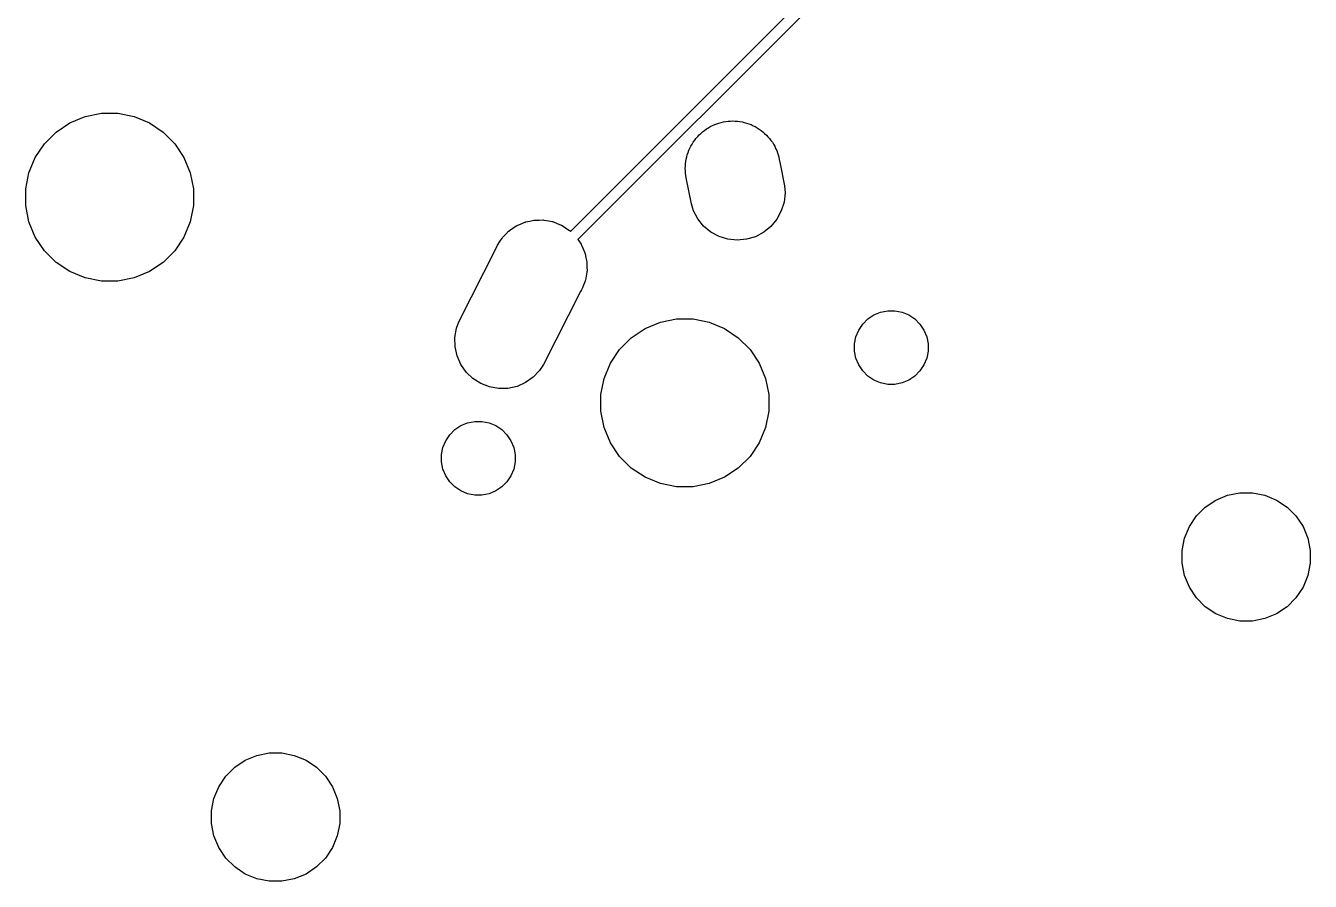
# Model space of a CAD drawing. Extents: x -662 to -203, y -195 to -58.
# Drawn here: x -363.64 to -333.12, y -195.25 to -174.94 of the extents above; entities that cross this region are included whole.
import ezdxf

# ---------------------------------------------------------------- set-up
doc = ezdxf.new("R2010")
doc.units = 0
doc.layers.add('BLACK', color=7, linetype='CONTINUOUS')

msp = doc.modelspace()

# ---------------------------------------------------------------- linework, layer by layer
at = {"layer": 'BLACK', "linetype": 'CONTINUOUS'}
for p, q in [((-350.693, -179.824), (-337.274, -166.405)), ((-337.062, -166.552), (-350.522, -180.012)), ((-362.229, -177.093), (-361.844, -177.017)), ((-361.844, -177.017), (-361.451, -177.017)), ((-361.451, -177.017), (-361.066, -177.093)), ((-362.919, -177.462), (-362.592, -177.244)), ((-362.592, -177.244), (-362.229, -177.093)), ((-361.066, -177.093), (-360.703, -177.244)), ((-360.703, -177.244), (-360.377, -177.462)), ((-347.419, -177.363), (-347.374, -177.333)), ((-347.374, -177.333), (-347.321, -177.311)), ((-347.321, -177.311), (-347.27, -177.284)), ((-347.27, -177.284), (-347.219, -177.269)), ((-347.219, -177.269), (-347.169, -177.248)), ((-347.169, -177.248), (-347.113, -177.237)), ((-347.113, -177.237), (-347.058, -177.221)), ((-347.058, -177.221), (-347.005, -177.216)), ((-347.005, -177.216), (-346.952, -177.205)), ((-346.952, -177.205), (-346.895, -177.205)), ((-346.895, -177.205), (-346.837, -177.2)), ((-346.837, -177.2), (-346.784, -177.205)), ((-346.784, -177.205), (-346.73, -177.205)), ((-346.73, -177.205), (-346.674, -177.216)), ((-346.674, -177.216), (-346.617, -177.222)), ((-346.617, -177.222), (-346.566, -177.238)), ((-346.566, -177.238), (-346.513, -177.248)), ((-346.513, -177.248), (-346.46, -177.27)), ((-346.46, -177.27), (-346.405, -177.287)), ((-346.405, -177.287), (-346.358, -177.313)), ((-346.358, -177.313), (-346.308, -177.333)), ((-346.308, -177.333), (-346.261, -177.365)), ((-363.196, -177.74), (-362.919, -177.462)), ((-360.377, -177.462), (-360.099, -177.74)), ((-347.745, -177.658), (-347.715, -177.613)), ((-347.715, -177.613), (-347.674, -177.572)), ((-347.674, -177.572), (-347.638, -177.528)), ((-347.638, -177.528), (-347.596, -177.494)), ((-347.596, -177.494), (-347.558, -177.456)), ((-347.558, -177.456), (-347.511, -177.424)), ((-347.511, -177.424), (-347.466, -177.388)), ((-347.466, -177.388), (-347.419, -177.363)), ((-346.261, -177.365), (-346.21, -177.392)), ((-346.21, -177.392), (-346.169, -177.427)), ((-346.169, -177.427), (-346.124, -177.456)), ((-346.124, -177.456), (-346.083, -177.497)), ((-346.083, -177.497), (-346.039, -177.534)), ((-346.039, -177.534), (-346.005, -177.575)), ((-346.005, -177.575), (-345.967, -177.613)), ((-345.967, -177.613), (-345.935, -177.661)), ((-363.415, -178.066), (-363.196, -177.74)), ((-360.099, -177.74), (-359.881, -178.066)), ((-347.923, -178.002), (-347.901, -177.949)), ((-347.901, -177.949), (-347.884, -177.894)), ((-347.884, -177.894), (-347.859, -177.847)), ((-347.859, -177.847), (-347.838, -177.797)), ((-347.838, -177.797), (-347.806, -177.75)), ((-347.806, -177.75), (-347.779, -177.699)), ((-347.779, -177.699), (-347.745, -177.658)), ((-345.935, -177.661), (-345.899, -177.705)), ((-345.899, -177.705), (-345.874, -177.753)), ((-345.874, -177.753), (-345.844, -177.797)), ((-345.844, -177.797), (-345.822, -177.85)), ((-345.822, -177.85), (-345.795, -177.901)), ((-345.795, -177.901), (-345.78, -177.953)), ((-345.78, -177.953), (-345.759, -178.002)), ((-363.565, -178.429), (-363.415, -178.066)), ((-359.881, -178.066), (-359.73, -178.429)), ((-347.966, -178.219), (-347.955, -178.163)), ((-347.966, -178.273), (-347.966, -178.219)), ((-347.955, -178.163), (-347.949, -178.106)), ((-347.949, -178.106), (-347.933, -178.055)), ((-347.933, -178.055), (-347.923, -178.002)), ((-345.759, -178.002), (-345.748, -178.058)), ((-345.748, -178.058), (-345.748, -178.06)), ((-345.748, -178.06), (-345.738, -178.112)), ((-345.738, -178.112), (-345.716, -178.219)), ((-345.716, -178.219), (-345.716, -178.221)), ((-345.716, -178.221), (-345.615, -178.739)), ((-363.642, -178.814), (-363.565, -178.429)), ((-359.73, -178.429), (-359.654, -178.814)), ((-347.972, -178.326), (-347.966, -178.273)), ((-347.966, -178.384), (-347.972, -178.326)), ((-347.966, -178.441), (-347.966, -178.384)), ((-347.945, -178.548), (-347.966, -178.441)), ((-347.823, -179.171), (-347.945, -178.548)), ((-363.642, -179.207), (-363.642, -178.814)), ((-359.654, -178.814), (-359.654, -179.207)), ((-345.615, -178.739), (-345.599, -178.905)), ((-347.776, -179.33), (-347.823, -179.171)), ((-345.622, -179.125), (-345.687, -179.337)), ((-345.599, -178.905), (-345.622, -179.125)), ((-363.565, -179.592), (-363.642, -179.207)), ((-359.654, -179.207), (-359.73, -179.592)), ((-347.672, -179.526), (-347.776, -179.33)), ((-345.687, -179.337), (-345.792, -179.532)), ((-363.415, -179.955), (-363.565, -179.592)), ((-359.73, -179.592), (-359.881, -179.955)), ((-352.147, -179.804), (-352.065, -179.749)), ((-352.065, -179.749), (-351.984, -179.693)), ((-351.984, -179.693), (-351.973, -179.688)), ((-351.973, -179.688), (-351.963, -179.681)), ((-351.963, -179.681), (-351.872, -179.643)), ((-351.872, -179.643), (-351.781, -179.603)), ((-351.781, -179.603), (-351.769, -179.601)), ((-351.769, -179.601), (-351.758, -179.596)), ((-351.758, -179.596), (-351.661, -179.577)), ((-351.661, -179.577), (-351.565, -179.555)), ((-351.565, -179.555), (-351.553, -179.555)), ((-351.553, -179.555), (-351.541, -179.553)), ((-351.541, -179.553), (-351.442, -179.553)), ((-351.442, -179.553), (-351.343, -179.551)), ((-351.343, -179.551), (-351.331, -179.553)), ((-351.331, -179.553), (-351.319, -179.553)), ((-351.319, -179.553), (-351.222, -179.572)), ((-351.222, -179.572), (-351.125, -179.589)), ((-351.125, -179.589), (-351.114, -179.594)), ((-351.114, -179.594), (-351.102, -179.596)), ((-351.102, -179.596), (-351.011, -179.634)), ((-351.011, -179.634), (-350.919, -179.67)), ((-350.919, -179.67), (-350.908, -179.676)), ((-350.908, -179.676), (-350.897, -179.681)), ((-350.897, -179.681), (-350.815, -179.736)), ((-350.815, -179.736), (-350.732, -179.789)), ((-350.732, -179.789), (-350.723, -179.797)), ((-347.532, -179.697), (-347.672, -179.526)), ((-347.361, -179.839), (-347.532, -179.697)), ((-345.933, -179.703), (-346.105, -179.843)), ((-345.792, -179.532), (-345.933, -179.703)), ((-363.196, -180.282), (-363.415, -179.955)), ((-359.881, -179.955), (-360.099, -180.282)), ((-352.427, -180.145), (-352.372, -180.063)), ((-352.372, -180.063), (-352.319, -179.98)), ((-352.319, -179.98), (-352.311, -179.971)), ((-352.311, -179.971), (-352.304, -179.961)), ((-352.304, -179.961), (-352.234, -179.891)), ((-352.234, -179.891), (-352.166, -179.82)), ((-352.166, -179.82), (-352.156, -179.813)), ((-352.156, -179.813), (-352.147, -179.804)), ((-350.723, -179.797), (-350.713, -179.804)), ((-350.713, -179.804), (-350.693, -179.824)), ((-350.522, -180.012), (-350.501, -180.043)), ((-350.501, -180.043), (-350.445, -180.124)), ((-347.166, -179.944), (-347.361, -179.839)), ((-346.954, -180.009), (-347.166, -179.944)), ((-346.734, -180.031), (-346.954, -180.009)), ((-346.513, -180.01), (-346.734, -180.031)), ((-346.301, -179.947), (-346.513, -180.01)), ((-346.105, -179.843), (-346.301, -179.947)), ((-362.919, -180.559), (-363.196, -180.282)), ((-360.099, -180.282), (-360.377, -180.559)), ((-353.346, -181.967), (-352.453, -180.207)), ((-352.453, -180.207), (-352.427, -180.145)), ((-350.445, -180.124), (-350.44, -180.135)), ((-350.44, -180.135), (-350.433, -180.145)), ((-350.433, -180.145), (-350.395, -180.236)), ((-350.395, -180.236), (-350.355, -180.327)), ((-350.355, -180.327), (-350.353, -180.339)), ((-350.353, -180.339), (-350.348, -180.35)), ((-350.348, -180.35), (-350.329, -180.447)), ((-362.592, -180.778), (-362.919, -180.559)), ((-360.377, -180.559), (-360.703, -180.778)), ((-350.329, -180.447), (-350.308, -180.543)), ((-350.308, -180.543), (-350.307, -180.555)), ((-350.307, -180.555), (-350.305, -180.567)), ((-350.305, -180.567), (-350.305, -180.666)), ((-350.305, -180.666), (-350.303, -180.765)), ((-362.229, -180.928), (-362.592, -180.778)), ((-361.844, -181.004), (-362.229, -180.928)), ((-361.451, -181.004), (-361.844, -181.004)), ((-361.066, -180.928), (-361.451, -181.004)), ((-360.703, -180.778), (-361.066, -180.928)), ((-350.348, -181.006), (-350.386, -181.097)), ((-350.346, -180.994), (-350.348, -181.006)), ((-350.341, -180.983), (-350.346, -180.994)), ((-350.324, -180.886), (-350.341, -180.983)), ((-350.305, -180.789), (-350.324, -180.886)), ((-350.303, -180.765), (-350.305, -180.777)), ((-350.305, -180.777), (-350.305, -180.789)), ((-350.457, -181.247), (-351.339, -182.985)), ((-350.433, -181.211), (-350.457, -181.247)), ((-350.407, -181.148), (-350.433, -181.211)), ((-350.402, -181.138), (-350.407, -181.148)), ((-350.386, -181.097), (-350.402, -181.138)), ((-348.561, -181.977), (-348.176, -181.901)), ((-348.176, -181.901), (-347.784, -181.901)), ((-347.784, -181.901), (-347.398, -181.977)), ((-343.753, -182.022), (-343.631, -181.9)), ((-343.631, -181.9), (-343.487, -181.804)), ((-343.487, -181.804), (-343.328, -181.738)), ((-343.328, -181.738), (-343.159, -181.705)), ((-343.159, -181.705), (-342.987, -181.705)), ((-342.987, -181.705), (-342.818, -181.738)), ((-342.818, -181.738), (-342.659, -181.804)), ((-342.659, -181.804), (-342.515, -181.9)), ((-342.515, -181.9), (-342.393, -182.022)), ((-353.445, -182.34), (-353.406, -182.122)), ((-353.406, -182.122), (-353.346, -181.967)), ((-349.251, -182.346), (-348.924, -182.128)), ((-348.924, -182.128), (-348.561, -181.977)), ((-347.398, -181.977), (-347.035, -182.128)), ((-347.035, -182.128), (-346.709, -182.346)), ((-343.914, -182.324), (-343.848, -182.165)), ((-343.848, -182.165), (-343.753, -182.022)), ((-342.393, -182.022), (-342.298, -182.165)), ((-342.298, -182.165), (-342.232, -182.324)), ((-353.44, -182.562), (-353.445, -182.34)), ((-349.529, -182.623), (-349.251, -182.346)), ((-346.709, -182.346), (-346.431, -182.623)), ((-343.948, -182.494), (-343.914, -182.324)), ((-343.948, -182.666), (-343.948, -182.494)), ((-342.232, -182.324), (-342.198, -182.494)), ((-342.198, -182.494), (-342.198, -182.666)), ((-353.392, -182.778), (-353.44, -182.562)), ((-353.303, -182.981), (-353.392, -182.778)), ((-349.747, -182.95), (-349.529, -182.623)), ((-346.431, -182.623), (-346.213, -182.95)), ((-343.914, -182.835), (-343.948, -182.666)), ((-343.848, -182.994), (-343.914, -182.835)), ((-342.232, -182.835), (-342.298, -182.994)), ((-342.198, -182.666), (-342.232, -182.835)), ((-353.176, -183.163), (-353.303, -182.981)), ((-351.429, -183.125), (-351.582, -183.285)), ((-351.339, -182.985), (-351.429, -183.125)), ((-349.897, -183.313), (-349.747, -182.95)), ((-346.213, -182.95), (-346.063, -183.313)), ((-343.753, -183.137), (-343.848, -182.994)), ((-343.631, -183.259), (-343.753, -183.137)), ((-342.393, -183.137), (-342.515, -183.259)), ((-342.298, -182.994), (-342.393, -183.137)), ((-353.016, -183.316), (-353.176, -183.163)), ((-352.829, -183.435), (-353.016, -183.316)), ((-352.622, -183.516), (-352.829, -183.435)), ((-351.763, -183.413), (-351.966, -183.502)), ((-351.582, -183.285), (-351.763, -183.413)), ((-349.974, -183.698), (-349.897, -183.313)), ((-346.063, -183.313), (-345.986, -183.698)), ((-343.487, -183.355), (-343.631, -183.259)), ((-343.328, -183.421), (-343.487, -183.355)), ((-343.159, -183.455), (-343.328, -183.421)), ((-342.987, -183.455), (-343.159, -183.455)), ((-342.818, -183.421), (-342.987, -183.455)), ((-342.659, -183.355), (-342.818, -183.421)), ((-342.515, -183.259), (-342.659, -183.355)), ((-352.404, -183.554), (-352.622, -183.516)), ((-352.183, -183.55), (-352.404, -183.554)), ((-351.966, -183.502), (-352.183, -183.55)), ((-349.974, -184.091), (-349.974, -183.698)), ((-345.986, -183.698), (-345.986, -184.091)), ((-353.301, -184.434), (-353.142, -184.368)), ((-353.142, -184.368), (-352.973, -184.334)), ((-352.973, -184.334), (-352.801, -184.334)), ((-352.801, -184.334), (-352.632, -184.368)), ((-352.632, -184.368), (-352.472, -184.434)), ((-349.897, -184.476), (-349.974, -184.091)), ((-345.986, -184.091), (-346.063, -184.476)), ((-353.662, -184.795), (-353.566, -184.652)), ((-353.566, -184.652), (-353.445, -184.53)), ((-353.445, -184.53), (-353.301, -184.434)), ((-352.472, -184.434), (-352.329, -184.53)), ((-352.329, -184.53), (-352.207, -184.652)), ((-352.207, -184.652), (-352.111, -184.795)), ((-349.747, -184.839), (-349.897, -184.476)), ((-346.063, -184.476), (-346.213, -184.839)), ((-353.762, -185.123), (-353.728, -184.954)), ((-353.728, -184.954), (-353.662, -184.795)), ((-352.111, -184.795), (-352.045, -184.954)), ((-352.045, -184.954), (-352.012, -185.123)), ((-349.529, -185.166), (-349.747, -184.839)), ((-346.213, -184.839), (-346.431, -185.166)), ((-353.762, -185.295), (-353.762, -185.123)), ((-352.012, -185.123), (-352.012, -185.295)), ((-349.251, -185.443), (-349.529, -185.166)), ((-346.431, -185.166), (-346.709, -185.443)), ((-353.728, -185.465), (-353.762, -185.295)), ((-353.662, -185.624), (-353.728, -185.465)), ((-352.045, -185.465), (-352.111, -185.624)), ((-352.012, -185.295), (-352.045, -185.465)), ((-348.924, -185.661), (-349.251, -185.443)), ((-346.709, -185.443), (-347.035, -185.661)), ((-353.566, -185.767), (-353.662, -185.624)), ((-353.445, -185.889), (-353.566, -185.767)), ((-353.301, -185.985), (-353.445, -185.889)), ((-352.329, -185.889), (-352.472, -185.985)), ((-352.207, -185.767), (-352.329, -185.889)), ((-352.111, -185.624), (-352.207, -185.767)), ((-348.561, -185.812), (-348.924, -185.661)), ((-348.176, -185.888), (-348.561, -185.812)), ((-347.784, -185.888), (-348.176, -185.888)), ((-347.398, -185.812), (-347.784, -185.888)), ((-347.035, -185.661), (-347.398, -185.812)), ((-353.142, -186.051), (-353.301, -185.985)), ((-352.973, -186.084), (-353.142, -186.051)), ((-352.801, -186.084), (-352.973, -186.084)), ((-352.632, -186.051), (-352.801, -186.084)), ((-352.472, -185.985), (-352.632, -186.051)), ((-335.612, -186.368), (-335.363, -186.201)), ((-335.363, -186.201), (-335.085, -186.086)), ((-335.085, -186.086), (-334.791, -186.028)), ((-334.791, -186.028), (-334.491, -186.028)), ((-334.491, -186.028), (-334.196, -186.086)), ((-334.196, -186.086), (-333.919, -186.201)), ((-333.919, -186.201), (-333.669, -186.368)), ((-335.825, -186.58), (-335.612, -186.368)), ((-333.669, -186.368), (-333.457, -186.58)), ((-335.991, -186.83), (-335.825, -186.58)), ((-333.457, -186.58), (-333.29, -186.83)), ((-336.165, -187.402), (-336.106, -187.107)), ((-336.106, -187.107), (-335.991, -186.83)), ((-333.29, -186.83), (-333.175, -187.107)), ((-333.175, -187.107), (-333.117, -187.402)), ((-336.165, -187.702), (-336.165, -187.402)), ((-333.117, -187.402), (-333.117, -187.702)), ((-336.106, -187.996), (-336.165, -187.702)), ((-333.117, -187.702), (-333.175, -187.996)), ((-335.991, -188.274), (-336.106, -187.996)), ((-333.175, -187.996), (-333.29, -188.274)), ((-335.825, -188.523), (-335.991, -188.274)), ((-333.29, -188.274), (-333.457, -188.523)), ((-335.612, -188.735), (-335.825, -188.523)), ((-333.457, -188.523), (-333.669, -188.735)), ((-335.363, -188.902), (-335.612, -188.735)), ((-335.085, -189.017), (-335.363, -188.902)), ((-333.919, -188.902), (-334.196, -189.017)), ((-333.669, -188.735), (-333.919, -188.902)), ((-334.791, -189.076), (-335.085, -189.017)), ((-334.491, -189.076), (-334.791, -189.076)), ((-334.196, -189.017), (-334.491, -189.076)), ((-358.425, -192.381), (-358.148, -192.266)), ((-358.148, -192.266), (-357.853, -192.207)), ((-357.853, -192.207), (-357.553, -192.207)), ((-357.553, -192.207), (-357.259, -192.266)), ((-357.259, -192.266), (-356.981, -192.381)), ((-358.887, -192.76), (-358.675, -192.548)), ((-358.675, -192.548), (-358.425, -192.381)), ((-356.981, -192.381), (-356.732, -192.548)), ((-356.732, -192.548), (-356.519, -192.76)), ((-359.054, -193.009), (-358.887, -192.76)), ((-356.519, -192.76), (-356.353, -193.009)), ((-359.169, -193.287), (-359.054, -193.009)), ((-356.353, -193.009), (-356.238, -193.287)), ((-359.227, -193.581), (-359.169, -193.287)), ((-356.238, -193.287), (-356.179, -193.581)), ((-359.227, -193.881), (-359.227, -193.581)), ((-356.179, -193.581), (-356.179, -193.881)), ((-359.169, -194.176), (-359.227, -193.881)), ((-356.179, -193.881), (-356.238, -194.176)), ((-359.054, -194.453), (-359.169, -194.176)), ((-356.238, -194.176), (-356.353, -194.453)), ((-358.887, -194.703), (-359.054, -194.453)), ((-358.675, -194.915), (-358.887, -194.703)), ((-356.519, -194.703), (-356.732, -194.915)), ((-356.353, -194.453), (-356.519, -194.703)), ((-358.425, -195.082), (-358.675, -194.915)), ((-356.732, -194.915), (-356.981, -195.082)), ((-358.148, -195.197), (-358.425, -195.082)), ((-357.853, -195.255), (-358.148, -195.197)), ((-357.553, -195.255), (-357.853, -195.255)), ((-357.259, -195.197), (-357.553, -195.255)), ((-356.981, -195.082), (-357.259, -195.197))]:
    msp.add_line(p, q, dxfattribs=at)

doc.saveas('drawing.dxf')
